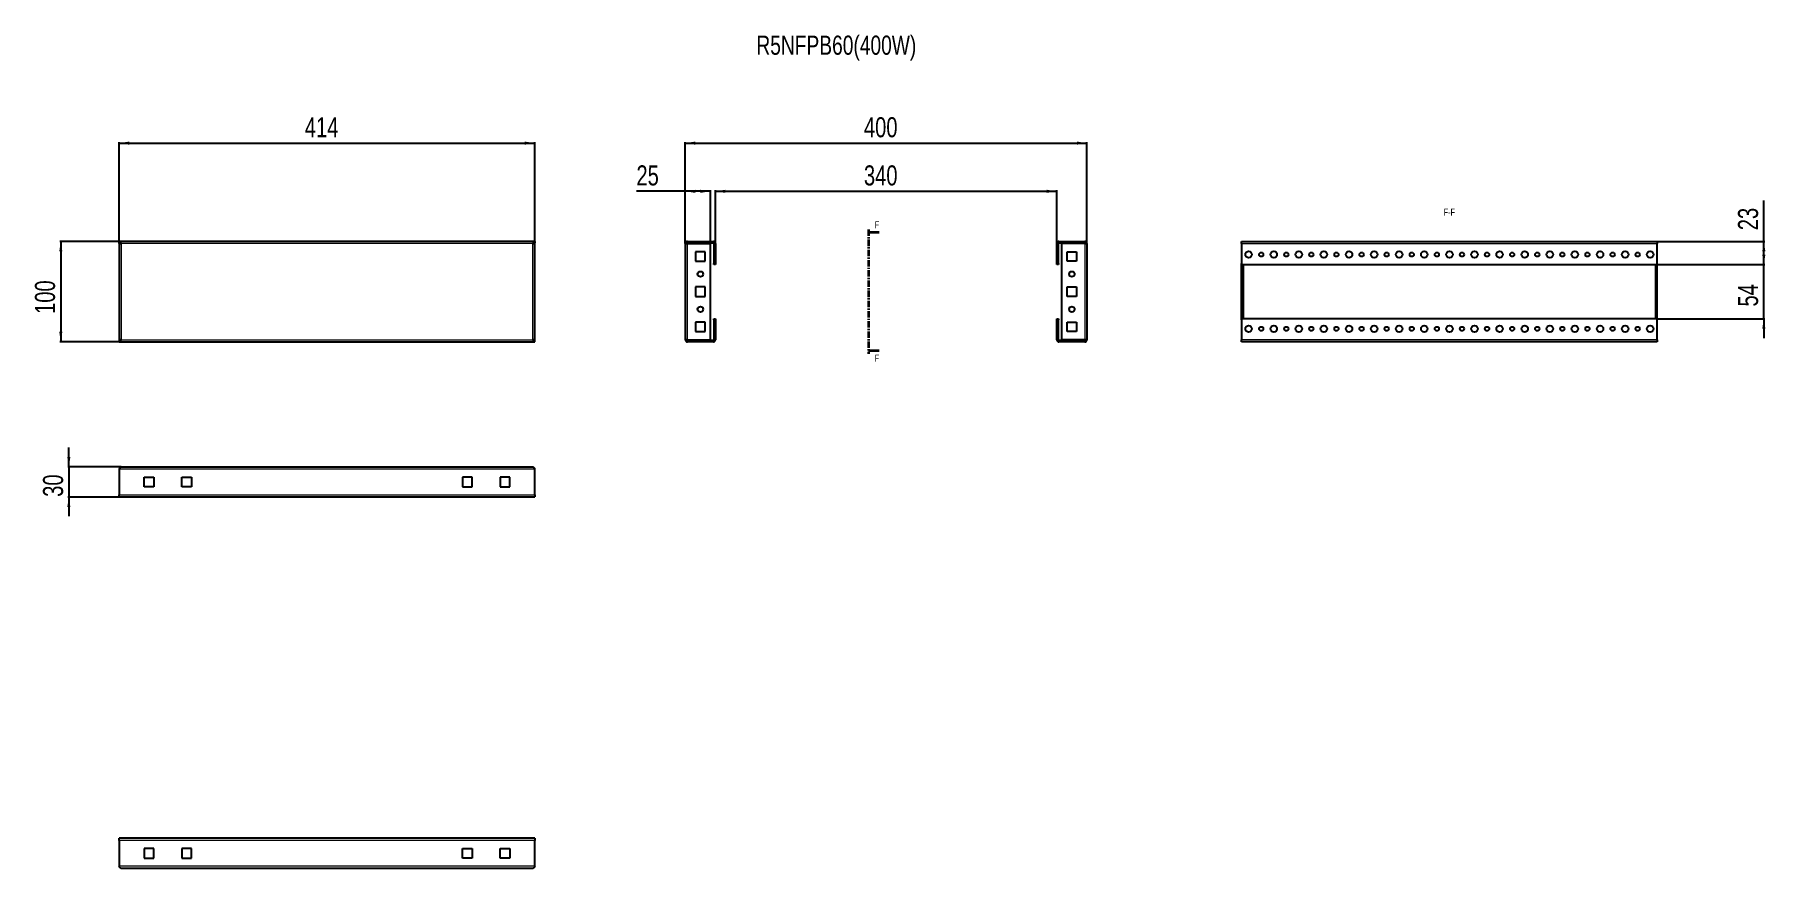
# Model space of a CAD drawing. Header units: millimetres. Extents: x -114 to 1610, y -292 to 539.
import ezdxf

# ---------------------------------------------------------------- set-up
doc = ezdxf.new("R2010")
doc.units = ezdxf.units.MM
doc.linetypes.add('CENTER', pattern=[10.16, 6.35, -1.27, 1.27, -1.27])
doc.layers.add('FORMAT', color=7, linetype='Continuous')
doc.styles.add('SLDTEXTSTYLE0', font='TXT', dxfattribs={"width": 0.75})
doc.dimstyles.new('SLDDIMSTYLE0', dxfattribs={"dimtxt": 20, "dimasz": 10, "dimexe": 0, "dimexo": 0.0625, "dimgap": 5, "dimtad": 2, "dimdec": 1, "dimrnd": 1e-09, "dimzin": 12, "dimdsep": 46, "dimtxsty": 'SLDTEXTSTYLE0', "dimsah": 1, "dimcen": 0.09, "dimadec": 0, "dimazin": 3, "dimtfac": 1, "dimtofl": 0, "dimtmove": 0, "dimatfit": 3, "dimfxl": 0, "dimfrac": 2, "dimtolj": 1, "dimtzin": 12, "dimarcsym": 0})
doc.dimstyles.new('SLDDIMSTYLE1', dxfattribs={"dimtxt": 20, "dimasz": 10, "dimexe": 0, "dimexo": 0.0625, "dimgap": 5, "dimtad": 2, "dimdec": 1, "dimrnd": 1e-09, "dimzin": 12, "dimdsep": 46, "dimtxsty": 'SLDTEXTSTYLE0', "dimsah": 1, "dimcen": 0.09, "dimadec": 0, "dimazin": 3, "dimtfac": 1, "dimtmove": 0, "dimatfit": 0, "dimfxl": 0, "dimfrac": 2, "dimtolj": 1, "dimtzin": 12, "dimarcsym": 0})

# ---------------------------------------------------------------- blocks, each defined once
blk = doc.blocks.new('_D')
at = {"layer": 'FORMAT'}
for p, q in [((-29.8, 330.6), (-29.8, 431.6)), ((384.2, 330.6), (384.2, 431.6)), ((-29.8, 430.6), (384.2, 430.6))]:
    blk.add_line(p, q, dxfattribs=at)
for points in [[(-29.8, 430.6), (-19.8, 429), (-19.8, 432.1)], [(384.2, 430.6), (374.2, 432.1), (374.2, 429)]]:
    blk.add_solid(points, dxfattribs=at)
at = {"layer": 'FORMAT', "insert": (155.1, 456.4), "char_height": 20, "attachment_point": 1, "style": 'SLDTEXTSTYLE0'}
blk.add_mtext('414', dxfattribs=at)
blk = doc.blocks.new('_D_1')
at = {"layer": 'FORMAT'}
for p, q in [((-29.8, 332.6), (-88.9, 332.6)), ((-87.9, 332.6), (-87.9, 232.6)), ((-29.8, 232.6), (-88.9, 232.6))]:
    blk.add_line(p, q, dxfattribs=at)
for points in [[(-87.9, 332.6), (-89.5, 322.6), (-86.4, 322.6)], [(-87.9, 232.6), (-86.4, 242.6), (-89.5, 242.6)]]:
    blk.add_solid(points, dxfattribs=at)
at = {"layer": 'FORMAT', "insert": (-113.7, 260.4), "char_height": 20, "attachment_point": 1, "rotation": 90, "style": 'SLDTEXTSTYLE0'}
blk.add_mtext('100', dxfattribs=at)
blk = doc.blocks.new('_D_2')
at = {"layer": 'FORMAT'}
for p, q in [((534.1, 330.5), (534.1, 431.6)), ((934.1, 330.5), (934.1, 431.6)), ((534.1, 430.6), (934.1, 430.6))]:
    blk.add_line(p, q, dxfattribs=at)
for points in [[(534.1, 430.6), (544.1, 429), (544.1, 432.1)], [(934.1, 430.6), (924.1, 432.1), (924.1, 429)]]:
    blk.add_solid(points, dxfattribs=at)
at = {"layer": 'FORMAT', "insert": (712, 456.4), "char_height": 20, "attachment_point": 1, "style": 'SLDTEXTSTYLE0'}
blk.add_mtext('400', dxfattribs=at)
blk = doc.blocks.new('_D_3')
at = {"layer": 'FORMAT'}
for p, q in [((564.1, 330.5), (564.1, 383.6)), ((564.1, 382.6), (904.1, 382.6)), ((904.1, 330.5), (904.1, 383.6))]:
    blk.add_line(p, q, dxfattribs=at)
for points in [[(564.1, 382.6), (574.1, 381), (574.1, 384.1)], [(904.1, 382.6), (894.1, 384.1), (894.1, 381)]]:
    blk.add_solid(points, dxfattribs=at)
at = {"layer": 'FORMAT', "insert": (712, 408.4), "char_height": 20, "attachment_point": 1, "style": 'SLDTEXTSTYLE0'}
blk.add_mtext('340', dxfattribs=at)
blk = doc.blocks.new('_D_4')
at = {"layer": 'FORMAT'}
for p, q in [((534.1, 382.6), (485.4, 382.6)), ((534.1, 330.5), (534.1, 383.6)), ((559.1, 382.6), (534.1, 382.6)), ((559.1, 330.6), (559.1, 383.6))]:
    blk.add_line(p, q, dxfattribs=at)
for points in [[(534.1, 382.6), (544.1, 381), (544.1, 384.1)], [(559.1, 382.6), (549.1, 384.1), (549.1, 381)]]:
    blk.add_solid(points, dxfattribs=at)
at = {"layer": 'FORMAT', "insert": (485.4, 408.4), "char_height": 20, "attachment_point": 1, "style": 'SLDTEXTSTYLE0'}
blk.add_mtext('25', dxfattribs=at)
blk = doc.blocks.new('_D_5')
at = {"layer": 'FORMAT'}
for p, q in [((-79.9, 108), (-79.9, 127.3)), ((-27.7, 108), (-80.9, 108)), ((-79.9, 108), (-79.9, 78)), ((-29.8, 78), (-80.9, 78)), ((-79.9, 78), (-79.9, 58.8))]:
    blk.add_line(p, q, dxfattribs=at)
for points in [[(-79.9, 108), (-78.4, 118), (-81.5, 118)], [(-79.9, 78), (-81.5, 68), (-78.4, 68)]]:
    blk.add_solid(points, dxfattribs=at)
at = {"layer": 'FORMAT', "insert": (-105.7, 78.2), "char_height": 20, "attachment_point": 1, "rotation": 90, "style": 'SLDTEXTSTYLE0'}
blk.add_mtext('30', dxfattribs=at)
blk = doc.blocks.new('_D_6')
at = {"layer": 'FORMAT'}
for p, q in [((1608.3, 309.6), (1608.3, 328.8)), ((1501.2, 309.6), (1609.3, 309.6)), ((1608.3, 255.6), (1608.3, 309.6)), ((1501.2, 255.6), (1609.3, 255.6)), ((1608.3, 255.6), (1608.3, 236.3))]:
    blk.add_line(p, q, dxfattribs=at)
for points in [[(1608.3, 309.6), (1609.9, 319.6), (1606.8, 319.6)], [(1608.3, 255.6), (1606.8, 245.6), (1609.9, 245.6)]]:
    blk.add_solid(points, dxfattribs=at)
at = {"layer": 'FORMAT', "insert": (1582.6, 267.8), "char_height": 20, "attachment_point": 1, "rotation": 90, "style": 'SLDTEXTSTYLE0'}
blk.add_mtext('54', dxfattribs=at)
blk = doc.blocks.new('_D_7')
at = {"layer": 'FORMAT'}
for p, q in [((1608.3, 332.6), (1608.3, 373.3)), ((1502.2, 332.6), (1609.3, 332.6)), ((1608.3, 309.6), (1608.3, 332.6)), ((1501.2, 309.6), (1609.3, 309.6))]:
    blk.add_line(p, q, dxfattribs=at)
for points in [[(1608.3, 332.6), (1606.8, 322.6), (1609.9, 322.6)], [(1608.3, 309.6), (1609.9, 319.6), (1606.8, 319.6)]]:
    blk.add_solid(points, dxfattribs=at)
at = {"layer": 'FORMAT', "insert": (1582.6, 343.8), "char_height": 20, "attachment_point": 1, "rotation": 90, "style": 'SLDTEXTSTYLE0'}
blk.add_mtext('23', dxfattribs=at)

msp = doc.modelspace()

# ---------------------------------------------------------------- linework, layer by layer
at = {"color": 7, "linetype": 'Continuous', "lineweight": 25}
for p, q in [((-29.78, 331.07), (-29.78, 332.57)), ((384.22, 332.57), (-29.78, 332.57)), ((-29.78, 331.07), (-29.78, 330.57)), ((-29.78, 330.57), (-29.78, 234.57)), ((-29.78, 330.57), (-28.28, 330.57)), ((384.22, 330.57), (382.72, 330.57)), ((384.22, 332.57), (384.22, 331.07)), ((384.22, 330.57), (384.22, 331.07)), ((384.22, 234.57), (384.22, 330.57)), ((534.14, 234.67), (534.14, 330.47)), ((536.24, 332.57), (536.24, 331.07)), ((536.24, 332.57), (562.04, 332.57)), ((536.24, 331.07), (562.04, 331.07)), ((536.24, 330.57), (559.14, 330.57)), ((559.14, 234.57), (559.14, 330.57)), ((562.64, 330.47), (562.64, 310.57)), ((564.14, 330.47), (564.14, 310.57)), ((904.14, 310.57), (904.14, 330.47)), ((905.64, 310.57), (905.64, 330.47)), ((906.24, 332.57), (932.04, 332.57)), ((906.24, 331.07), (932.04, 331.07)), ((909.14, 234.57), (909.14, 330.57)), ((932.04, 330.57), (909.14, 330.57)), ((932.04, 331.07), (932.04, 332.57)), ((934.14, 330.47), (934.14, 234.67)), ((1088.18, 330.47), (1088.18, 332.57)), ((1088.18, 332.57), (1502.18, 332.57)), ((1088.18, 330.47), (1088.18, 310.57)), ((1502.18, 332.57), (1502.18, 330.47)), ((1502.18, 310.57), (1502.18, 330.47)), ((544.39, 322.32), (544.39, 312.82)), ((553.89, 322.32), (544.39, 322.32)), ((544.39, 312.82), (553.89, 312.82)), ((553.89, 312.82), (553.89, 322.32)), ((562.64, 310.57), (564.14, 310.57)), ((562.64, 309.57), (562.64, 310.57)), ((564.14, 310.57), (564.14, 309.57)), ((904.14, 310.57), (905.64, 310.57)), ((904.14, 309.57), (904.14, 310.57)), ((905.64, 310.57), (905.64, 309.57)), ((914.39, 322.32), (923.89, 322.32)), ((914.39, 312.82), (914.39, 322.32)), ((923.89, 312.82), (914.39, 312.82)), ((923.89, 322.32), (923.89, 312.82)), ((1088.18, 310.57), (1089.18, 309.57)), ((1088.18, 254.57), (1088.18, 310.57)), ((1501.18, 309.57), (1502.18, 310.57)), ((1502.18, 254.57), (1502.18, 310.57)), ((564.14, 309.57), (562.64, 309.57)), ((905.64, 309.57), (904.14, 309.57)), ((1089.18, 309.57), (1501.18, 309.57)), ((1089.68, 255.57), (1089.68, 309.57)), ((1500.68, 255.57), (1500.68, 309.57)), ((544.39, 287.32), (544.39, 277.82)), ((553.89, 287.32), (544.39, 287.32)), ((544.39, 277.82), (553.89, 277.82)), ((553.89, 277.82), (553.89, 287.32)), ((914.39, 287.32), (923.89, 287.32)), ((914.39, 277.82), (914.39, 287.32)), ((923.89, 277.82), (914.39, 277.82)), ((923.89, 287.32), (923.89, 277.82)), ((553.89, 252.32), (544.39, 252.32)), ((544.39, 252.32), (544.39, 242.82)), ((544.39, 242.82), (553.89, 242.82)), ((553.89, 242.82), (553.89, 252.32)), ((562.64, 254.57), (562.64, 255.57)), ((562.64, 255.57), (564.14, 255.57)), ((564.14, 254.57), (562.64, 254.57)), ((562.64, 254.57), (562.64, 234.67)), ((564.14, 255.57), (564.14, 254.57)), ((564.14, 254.57), (564.14, 234.67)), ((904.14, 255.57), (905.64, 255.57)), ((904.14, 254.57), (904.14, 255.57)), ((904.14, 234.67), (904.14, 254.57)), ((905.64, 254.57), (904.14, 254.57)), ((905.64, 255.57), (905.64, 254.57)), ((905.64, 234.67), (905.64, 254.57)), ((914.39, 252.32), (923.89, 252.32)), ((914.39, 242.82), (914.39, 252.32)), ((923.89, 242.82), (914.39, 242.82)), ((923.89, 252.32), (923.89, 242.82)), ((1089.18, 255.57), (1088.18, 254.57)), ((1088.18, 254.57), (1088.18, 234.67)), ((1501.18, 255.57), (1089.18, 255.57)), ((1502.18, 254.57), (1501.18, 255.57)), ((1502.18, 234.67), (1502.18, 254.57)), ((-28.28, 234.57), (-29.78, 234.57)), ((-29.78, 234.57), (-29.78, 234.07)), ((-29.78, 234.07), (-29.78, 232.57)), ((-29.78, 232.57), (384.22, 232.57)), ((382.72, 234.57), (384.22, 234.57)), ((384.22, 234.07), (384.22, 234.57)), ((384.22, 232.57), (384.22, 234.07)), ((536.24, 234.57), (559.14, 234.57)), ((536.24, 232.57), (536.24, 234.07)), ((562.04, 234.07), (536.24, 234.07)), ((562.04, 232.57), (536.24, 232.57)), ((932.04, 234.07), (906.24, 234.07)), ((932.04, 232.57), (906.24, 232.57)), ((932.04, 234.57), (909.14, 234.57)), ((932.04, 234.07), (932.04, 232.57)), ((1088.18, 232.57), (1088.18, 234.67)), ((1502.18, 232.57), (1088.18, 232.57)), ((1502.18, 234.67), (1502.18, 232.57)), ((-29.78, 105.92), (-29.78, 80.12)), ((-27.68, 108.02), (382.12, 108.02)), ((384.22, 80.12), (384.22, 105.92)), ((-4.78, 97.77), (4.72, 97.77)), ((-4.78, 88.27), (-4.78, 97.77)), ((4.72, 88.27), (-4.78, 88.27)), ((4.72, 97.77), (4.72, 88.27)), ((32.72, 97.77), (42.22, 97.77)), ((32.72, 88.27), (32.72, 97.77)), ((42.22, 88.27), (32.72, 88.27)), ((42.22, 97.77), (42.22, 88.27)), ((321.72, 97.77), (312.22, 97.77)), ((312.22, 97.77), (312.22, 88.27)), ((312.22, 88.27), (321.72, 88.27)), ((321.72, 88.27), (321.72, 97.77)), ((349.72, 97.77), (349.72, 88.27)), ((359.22, 97.77), (349.72, 97.77)), ((349.72, 88.27), (359.22, 88.27)), ((359.22, 88.27), (359.22, 97.77)), ((-29.78, 78.02), (-29.78, 80.12)), ((-29.78, 78.02), (384.22, 78.02)), ((384.22, 80.12), (384.22, 78.02)), ((-29.78, -264.08), (-29.78, -261.98)), ((384.22, -261.98), (-29.78, -261.98)), ((-29.78, -264.08), (-29.78, -289.88)), ((4.72, -272.23), (-4.78, -272.23)), ((-4.78, -272.23), (-4.78, -281.73)), ((4.72, -281.73), (4.72, -272.23)), ((42.22, -272.23), (32.72, -272.23)), ((32.72, -272.23), (32.72, -281.73)), ((42.22, -281.73), (42.22, -272.23)), ((312.22, -281.73), (312.22, -272.23)), ((312.22, -272.23), (321.72, -272.23)), ((321.72, -272.23), (321.72, -281.73)), ((349.72, -272.23), (359.22, -272.23)), ((349.72, -281.73), (349.72, -272.23)), ((359.22, -272.23), (359.22, -281.73)), ((384.22, -261.98), (384.22, -264.08)), ((384.22, -289.88), (384.22, -264.08)), ((382.12, -291.98), (-27.68, -291.98)), ((-4.78, -281.73), (4.72, -281.73)), ((32.72, -281.73), (42.22, -281.73)), ((321.72, -281.73), (312.22, -281.73)), ((359.22, -281.73), (349.72, -281.73))]:
    msp.add_line(p, q, dxfattribs=at)
at = {"color": 8, "linetype": 'Continuous', "lineweight": 18}
for p, q in [((382.12, 330.47), (-27.68, 330.47)), ((-27.68, 330.47), (-27.68, 234.67)), ((382.12, 234.67), (382.12, 330.47)), ((536.24, 234.57), (536.24, 330.57)), ((562.04, 331.07), (562.04, 332.57)), ((562.64, 330.47), (564.14, 330.47)), ((905.64, 330.47), (904.14, 330.47)), ((906.24, 331.07), (906.24, 332.57)), ((932.04, 330.57), (932.04, 234.57)), ((1088.18, 330.47), (1502.18, 330.47)), ((1090.28, 255.57), (1090.28, 309.57)), ((1500.08, 309.57), (1500.08, 255.57)), ((-27.68, 234.67), (382.12, 234.67)), ((562.04, 234.07), (562.04, 232.57)), ((562.64, 234.67), (564.14, 234.67)), ((905.64, 234.67), (904.14, 234.67)), ((906.24, 234.07), (906.24, 232.57)), ((1502.18, 234.67), (1088.18, 234.67)), ((-29.78, 105.92), (384.22, 105.92)), ((-29.78, 80.12), (384.22, 80.12)), ((384.22, -264.08), (-29.78, -264.08)), ((384.22, -289.88), (-29.78, -289.88))]:
    msp.add_line(p, q, dxfattribs=at)
at = {"color": 7, "linetype": 'CENTER', "lineweight": 35}
msp.add_line((716.63, 344.57), (716.63, 220.56), dxfattribs=at)
at = {"color": 7, "linetype": 'Continuous', "lineweight": 35}
for p, q in [((727.27, 341.57), (716.63, 341.57)), ((727.27, 223.56), (716.63, 223.56))]:
    msp.add_line(p, q, dxfattribs=at)
at = {"color": 7, "linetype": 'Continuous', "lineweight": 25}
for centre, radius in [((1095.18, 319.57), 3.25), ((1107.68, 319.57), 2.1), ((1120.18, 319.57), 3.25), ((1132.68, 319.57), 2.1), ((1145.18, 319.57), 3.25), ((1157.68, 319.57), 2.1), ((1170.18, 319.57), 3.25), ((1182.68, 319.57), 2.1), ((1195.18, 319.57), 3.25), ((1207.68, 319.57), 2.1), ((1220.18, 319.57), 3.25), ((1232.68, 319.57), 2.1), ((1245.18, 319.57), 3.25), ((1257.68, 319.57), 2.1), ((1270.18, 319.57), 3.25), ((1282.68, 319.57), 2.1), ((1295.18, 319.57), 3.25), ((1307.68, 319.57), 2.1), ((1320.18, 319.57), 3.25), ((1332.68, 319.57), 2.1), ((1345.18, 319.57), 3.25), ((1357.68, 319.57), 2.1), ((1370.18, 319.57), 3.25), ((1382.68, 319.57), 2.1), ((1395.18, 319.57), 3.25), ((1407.68, 319.57), 2.1), ((1420.18, 319.57), 3.25), ((1432.68, 319.57), 2.1), ((1445.18, 319.57), 3.25), ((1457.68, 319.57), 2.1), ((1470.18, 319.57), 3.25), ((1482.68, 319.57), 2.1), ((1495.18, 319.57), 3.25), ((549.14, 300.07), 2.75), ((919.14, 300.07), 2.75), ((549.14, 265.07), 2.75), ((919.14, 265.07), 2.75), ((1095.18, 245.57), 3.25), ((1107.68, 245.57), 2.1), ((1120.18, 245.57), 3.25), ((1132.68, 245.57), 2.1), ((1145.18, 245.57), 3.25), ((1157.68, 245.57), 2.1), ((1170.18, 245.57), 3.25), ((1182.68, 245.57), 2.1), ((1195.18, 245.57), 3.25), ((1207.68, 245.57), 2.1), ((1220.18, 245.57), 3.25), ((1232.68, 245.57), 2.1), ((1245.18, 245.57), 3.25), ((1257.68, 245.57), 2.1), ((1270.18, 245.57), 3.25), ((1282.68, 245.57), 2.1), ((1295.18, 245.57), 3.25), ((1307.68, 245.57), 2.1), ((1320.18, 245.57), 3.25), ((1332.68, 245.57), 2.1), ((1345.18, 245.57), 3.25), ((1357.68, 245.57), 2.1), ((1370.18, 245.57), 3.25), ((1382.68, 245.57), 2.1), ((1395.18, 245.57), 3.25), ((1407.68, 245.57), 2.1), ((1420.18, 245.57), 3.25), ((1432.68, 245.57), 2.1), ((1445.18, 245.57), 3.25), ((1457.68, 245.57), 2.1), ((1470.18, 245.57), 3.25), ((1482.68, 245.57), 2.1), ((1495.18, 245.57), 3.25)]:
    msp.add_circle(centre, radius, dxfattribs=at)
for centre, radius, start, end in [((562.04, 330.47), 2.1, 0, 90), ((562.04, 330.47), 0.6, 0, 90), ((906.24, 330.47), 2.1, 90, 180), ((906.24, 330.47), 0.6, 90, 180), ((562.04, 234.67), 2.1, 270, 0), ((562.04, 234.67), 0.6, 270, 0), ((906.24, 234.67), 2.1, 180, 270), ((906.24, 234.67), 0.6, 180, 270)]:
    msp.add_arc(centre, radius, start, end, dxfattribs=at)
for points, knots in [([(-27.68, 330.47), (-27.86, 330.75), (-28.22, 331.31), (-28.75, 332.01), (-29.27, 332.48), (-29.62, 332.54), (-29.78, 332.57)], [0, 0, 0, 0, 0.25475266, 0.50964469, 0.7645377, 1, 1, 1, 1]), ([(-27.68, 330.47), (-27.86, 330.55), (-28.23, 330.71), (-28.92, 330.98), (-29.44, 331.03), (-29.78, 331.07)], [0, 0, 0, 0, 0.2598775, 0.5197391, 1, 1, 1, 1]), ([(934.14, 330.47), (934.11, 330.75), (934.04, 331.31), (933.54, 332.01), (932.84, 332.48), (932.3, 332.54), (932.04, 332.57)], [0, 0, 0, 0, 0.25475266, 0.50964469, 0.7645377, 1, 1, 1, 1]), ([(932.64, 330.47), (932.63, 330.55), (932.61, 330.71), (932.42, 330.98), (932.19, 331.03), (932.04, 331.07)], [0, 0, 0, 0, 0.2598775, 0.5197391, 1, 1, 1, 1]), ([(382.12, 108.02), (382.3, 107.99), (382.65, 107.92), (383.19, 107.42), (383.71, 106.72), (384.06, 106.18), (384.22, 105.92)], [0, 0, 0, 0, 0.25475266, 0.50964469, 0.7645377, 1, 1, 1, 1]), ([(-27.68, -291.98), (-27.86, -291.95), (-28.22, -291.88), (-28.75, -291.38), (-29.27, -290.68), (-29.62, -290.14), (-29.78, -289.88)], [0, 0, 0, 0, 0.25475266, 0.50964469, 0.7645377, 1, 1, 1, 1])]:
    msp.add_open_spline(points, degree=3, knots=knots, dxfattribs=at)
for points in [[(-29.78, 330.57), (-29.75, 330.56), (-29.69, 330.54), (-29.2, 330.52), (-28.51, 330.49), (-27.96, 330.47), (-27.68, 330.47)], [(384.22, 332.57), (384.04, 332.53), (383.69, 332.47), (383.17, 331.99), (382.64, 331.29), (382.29, 330.74), (382.12, 330.47)], [(384.22, 331.07), (383.87, 331.03), (383.17, 330.95), (382.47, 330.63), (382.12, 330.47)], [(382.12, 330.47), (382.39, 330.47), (382.95, 330.49), (383.64, 330.52), (384.13, 330.54), (384.19, 330.56), (384.22, 330.57)], [(536.24, 332.57), (535.97, 332.53), (535.41, 332.47), (534.72, 331.99), (534.23, 331.29), (534.17, 330.74), (534.14, 330.47)], [(534.14, 330.47), (534.17, 330.47), (534.23, 330.49), (534.72, 330.52), (535.41, 330.54), (535.97, 330.56), (536.24, 330.57)], [(536.24, 331.07), (536.08, 331.03), (535.75, 330.95), (535.68, 330.63), (535.64, 330.47)], [(932.04, 330.57), (932.32, 330.56), (932.87, 330.54), (933.56, 330.52), (934.05, 330.49), (934.11, 330.47), (934.14, 330.47)], [(-29.78, 232.57), (-29.61, 232.6), (-29.26, 232.66), (-28.73, 233.15), (-28.21, 233.84), (-27.86, 234.39), (-27.68, 234.67)], [(-27.68, 234.67), (-27.96, 234.66), (-28.51, 234.64), (-29.2, 234.62), (-29.69, 234.59), (-29.75, 234.57), (-29.78, 234.57)], [(-29.78, 234.07), (-29.43, 234.1), (-28.73, 234.18), (-28.03, 234.5), (-27.68, 234.67)], [(382.12, 234.67), (382.29, 234.39), (382.64, 233.84), (383.17, 233.15), (383.69, 232.66), (384.04, 232.6), (384.22, 232.57)], [(382.12, 234.67), (382.47, 234.5), (383.17, 234.18), (383.87, 234.1), (384.22, 234.07)], [(384.22, 234.57), (384.19, 234.57), (384.13, 234.59), (383.64, 234.62), (382.95, 234.64), (382.39, 234.66), (382.12, 234.67)], [(536.24, 234.57), (535.97, 234.57), (535.41, 234.59), (534.72, 234.62), (534.23, 234.64), (534.17, 234.66), (534.14, 234.67)], [(534.14, 234.67), (534.17, 234.39), (534.23, 233.84), (534.72, 233.15), (535.41, 232.66), (535.97, 232.6), (536.24, 232.57)], [(535.64, 234.67), (535.68, 234.5), (535.75, 234.18), (536.08, 234.1), (536.24, 234.07)], [(934.14, 234.67), (934.11, 234.66), (934.05, 234.64), (933.56, 234.62), (932.87, 234.59), (932.32, 234.57), (932.04, 234.57)], [(932.04, 234.07), (932.2, 234.1), (932.53, 234.18), (932.6, 234.5), (932.64, 234.67)], [(932.04, 232.57), (932.32, 232.6), (932.87, 232.66), (933.56, 233.15), (934.05, 233.84), (934.11, 234.39), (934.14, 234.67)], [(-29.78, 105.92), (-29.61, 106.19), (-29.26, 106.75), (-28.73, 107.44), (-28.21, 107.92), (-27.86, 107.99), (-27.68, 108.02)], [(384.22, -289.88), (384.04, -290.16), (383.69, -290.71), (383.17, -291.4), (382.64, -291.89), (382.29, -291.95), (382.12, -291.98)]]:
    msp.add_open_spline(points, degree=3, dxfattribs=at)
at = {"color": 7, "linetype": 'Continuous', "lineweight": 35}
for points in [[(716.63, 341.57), (723.63, 340.45), (723.63, 342.69)], [(716.63, 223.56), (723.63, 222.44), (723.63, 224.68)]]:
    msp.add_solid(points, dxfattribs=at)

# ---------------------------------------------------------------- texts
at = {"color": 7, "linetype": 'Continuous', "char_height": 7, "attachment_point": 1, "style": 'SLDTEXTSTYLE0'}
for insert in [(722.75, 352.69), (722.75, 219.86)]:
    msp.add_mtext('F', dxfattribs=dict(at, insert=insert))
at = {"layer": 'FORMAT', "style": 'SLDTEXTSTYLE0'}
for s, insert, char_height, attachment_point in [('R5NFPB60(400W)', (604.89, 537.66), 19.05, 1), ('F-F', (1295.1, 365.26), 7, 2)]:
    msp.add_mtext(s, dxfattribs=dict(at, insert=insert, char_height=char_height, attachment_point=attachment_point))

# ---------------------------------------------------------------- dimensions: what is measured, and where the dimension line sits
at = {"layer": 'FORMAT'}
for base, p1, p2, picture, middle in [((384.22, 430.57), (-29.78, 330.57), (384.22, 330.57), '_D', (177.22, 430.57)), ((934.14, 430.57), (534.14, 330.47), (934.14, 330.47), '_D_2', (734.14, 430.57)), ((534.14, 382.57), (559.14, 330.57), (534.14, 330.47), '_D_4', (500.14, 382.57)), ((904.14, 382.57), (564.14, 330.47), (904.14, 330.47), '_D_3', (734.14, 382.57))]:
    dim = msp.add_linear_dim(base=base, p1=p1, p2=p2, dimstyle='SLDDIMSTYLE0', dxfattribs=at)
    dim.commit()
    dim.dimension.update_dxf_attribs({"geometry": picture, "text_midpoint": middle, "dimtype": 160})
for base, p1, p2, dimstyle, picture, middle in [((1608.35, 332.57), (1501.18, 309.57), (1502.18, 332.57), 'SLDDIMSTYLE0', '_D_7', (1608.35, 358.57)), ((-87.95, 232.57), (-29.78, 332.57), (-29.78, 232.57), 'SLDDIMSTYLE0', '_D_1', (-87.95, 282.57)), ((1608.35, 309.57), (1501.18, 255.57), (1501.18, 309.57), 'SLDDIMSTYLE1', '_D_6', (1608.35, 282.57)), ((-79.95, 78.02), (-27.68, 108.02), (-29.78, 78.02), 'SLDDIMSTYLE1', '_D_5', (-79.95, 93.02))]:
    dim = msp.add_linear_dim(base=base, p1=p1, p2=p2, angle=90, dimstyle=dimstyle, dxfattribs=at)
    dim.commit()
    dim.dimension.update_dxf_attribs({"geometry": picture, "text_midpoint": middle, "dimtype": 160})

doc.saveas('drawing.dxf')
